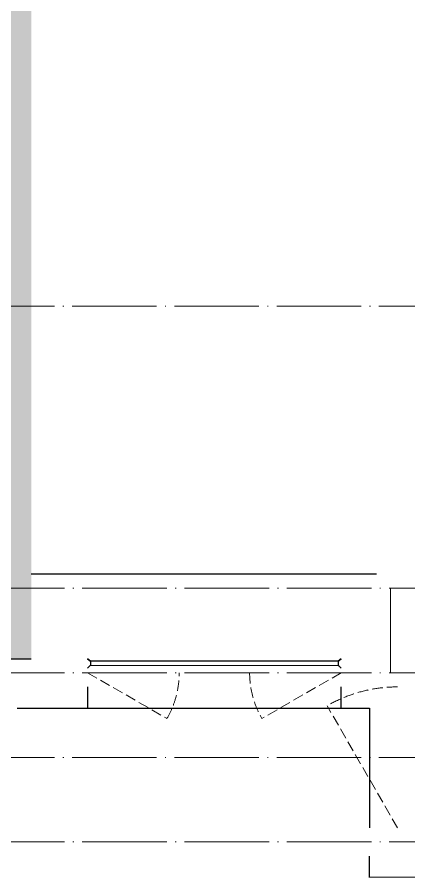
# Model space of a CAD drawing. Extents: x 27938 to 983267, y -209821 to 1628073.
# Drawn here: x 706817 to 709597, y 364570 to 370674 of the extents above; entities that cross this region are included whole.
import ezdxf

# ---------------------------------------------------------------- set-up
doc = ezdxf.new("R2010")
doc.units = 0
doc.header["$LTSCALE"] = 1000
doc.header["$MEASUREMENT"] = 0
doc.linetypes.add('DASH', pattern=[0.35, 0.25, -0.1])
doc.linetypes.add('DOTE', pattern=[2.42, 2, -0.2, 0.02, -0.2])
for name, color, linetype in [('$RECOVER_210609100354-0', 7, 'Continuous'), ('3-栏杆1', 135, 'Continuous'), ('3.5方案汇报，与郭总、侯月琴确定户型_t8$0$2020.03.04 -1安徽标准化洋房户型(UA）_t8_t8$0$看线', 154, 'Continuous'), ('保温', 6, 'Continuous'), ('看线', 251, 'Continuous')]:
    doc.layers.add(name, color=color, linetype=linetype)
doc.layers.add('DOTE', color=19, linetype='DOTE', lineweight=9)
doc.layers.add('WINDOW', color=144, linetype='Continuous', lineweight=15)

# ---------------------------------------------------------------- blocks, each defined once
blk = doc.blocks.new('GFDGDGRDGRDG')
at = {"layer": 'DOTE', "linetype": 'DOTE', "ltscale": 0.3}
for p, q in [((626393.7, 366358.3), (573593.7, 366358.3)), ((573593.7, 364358.3), (626393.7, 364358.3)), ((602643.7, 363758.3), (602643.7, 364358.3)), ((573593.7, 363758.3), (626393.7, 363758.3)), ((626393.7, 363158.3), (573593.7, 363158.3)), ((573593.7, 362558.3), (626393.7, 362558.3))]:
    blk.add_line(p, q, dxfattribs=at)
blk = doc.blocks.new('DSFDS')
at = {"layer": '3-栏杆1', "color": 5}
for p, q in [((490702.7, 517230.7), (490682.5, 517248.5)), ((490682.5, 517248.5), (490702.7, 517230.7)), ((490682.5, 517181.5), (490702.7, 517201.4)), ((492462.2, 517230.6), (490702.7, 517230.7)), ((490702.7, 517230.7), (490702.7, 517201.4)), ((490702.7, 517201.4), (492462.2, 517201.3)), ((492462.2, 517230.7), (492482.5, 517248.5)), ((492482.5, 517248.5), (492462.2, 517230.7)), ((492462.2, 517230.7), (492462.2, 517201.4)), ((492462.2, 517201.4), (492482.5, 517181.5)), ((492482.5, 517181.5), (492462.2, 517201.4))]:
    blk.add_line(p, q, dxfattribs=at)
blk = doc.blocks.new('A$C04040EB5')
at = {"layer": '保温', "linetype": 'ByBlock', "ltscale": 10}
h = blk.add_hatch(dxfattribs=at)
h.set_pattern_fill('AR-HBONE', color=251, scale=55)
h.set_pattern_definition([(45, (-445516.58, -596848.81), (0, 47.4157523), [100.584, -33.528]), (135, (-445492.87, -596825.102), (3e-15, 47.4157523), [100.584, -33.528])])
edge = h.paths.add_edge_path()
edge.add_line((200, 5000), (200, 7500))
edge.add_line((200, 7500), (0, 7500))
edge.add_line((0, 7500), (0, 5000))
edge.add_line((0, 5000), (200, 5000))
h = blk.add_hatch(dxfattribs=at)
h.set_pattern_fill('AR-HBONE', color=251, scale=55)
h.set_pattern_definition([(45, (-445516.58, -596848.81), (0, 47.4157523), [100.584, -33.528]), (135, (-445492.87, -596825.102), (3e-15, 47.4157523), [100.584, -33.528])])
edge = h.paths.add_edge_path()
edge.add_line((900, 4800), (900, 5000))
edge.add_line((900, 5000), (-700, 5000))
edge.add_line((-700, 5000), (-700, 4800))
edge.add_line((-700, 4800), (900, 4800))
at = {"layer": '保温', "linetype": 'Continuous', "ltscale": 10}
h = blk.add_hatch(dxfattribs=at)
h.set_pattern_fill('HEX', color=251, scale=10, angle=90, style=0)
h.set_pattern_definition([(90, (-503782.47, -516048.461), (-16.49778, 1e-15), [9.525, -19.05]), (210, (-503782.47, -516048.461), (8.24889, -14.2874966), [9.525, -19.05]), (150, (-503782.47, -516038.936), (-8.24889, -14.2874966), [9.525, -19.05])])
edge = h.paths.add_edge_path()
edge.add_line((200, 4800), (0, 4800))
edge.add_line((0, 4800), (0.1, 0))
edge.add_line((0.1, 0), (200.1, 0))
edge.add_line((200.1, 0), (200, 4800))
at = {"layer": '保温', "color": 251, "linetype": 'ByBlock', "ltscale": 10}
for p, q in [((0, 7500), (200, 7500)), ((0, 4800), (200, 4800)), ((0, 0), (200, 0))]:
    blk.add_line(p, q, dxfattribs=at)

msp = doc.modelspace()

# ---------------------------------------------------------------- linework, layer by layer
at = {"layer": '$RECOVER_210609100354-0', "color": 30, "const_width": 8}
msp.add_lwpolyline([(709316.6, 364723.7), (709316.6, 364573.7), (710466.6, 364573.7), (710466.6, 364723.7)], dxfattribs=at)
at = {"layer": '3.5方案汇报，与郭总、侯月琴确定户型_t8$0$2020.03.04 -1安徽标准化洋房户型(UA）_t8_t8$0$看线', "ltscale": 10}
msp.add_lwpolyline([(709366.6, 366723.7), (706916.6, 366723.7)], dxfattribs=at)
at = {"layer": 'WINDOW', "color": 250, "linetype": 'DASH', "ltscale": 0.3}
for points in [[(707316.6, 366023.7), (707879.7, 365699.1, 0.131485), (707966.6, 366023.7)], [(709116.6, 366023.7), (708553.5, 365699.1, -0.131485), (708466.6, 366023.7)], [(709516.6, 364923.7), (709016.6, 365789.8, -0.131652), (709516.6, 365923.7)]]:
    msp.add_lwpolyline(points, format="xyb", dxfattribs=at)
at = {"layer": '看线', "color": 202, "ltscale": 0.5}
for points in [[(707316.6, 365923.7), (707316.6, 365773.7), (709116.6, 365773.7), (709116.6, 365923.7)], [(706816.6, 365773.7), (709316.6, 365773.7), (709316.6, 364923.7)]]:
    msp.add_lwpolyline(points, dxfattribs=at)

# ---------------------------------------------------------------- block references
msp.add_blockref('A$C04040EB5', (706716.6, 366123.7))
at = {"layer": '3-栏杆1', "color": 5}
msp.add_blockref('DSFDS', (216634.1, -151124.7), dxfattribs=at)
at = {"layer": '3.5方案汇报，与郭总、侯月琴确定户型_t8$0$2020.03.04 -1安徽标准化洋房户型(UA）_t8_t8$0$看线', "ltscale": 10}
msp.add_blockref('GFDGDGRDGRDG', (106822.9, 2265.4), dxfattribs=at)

doc.saveas('drawing.dxf')
